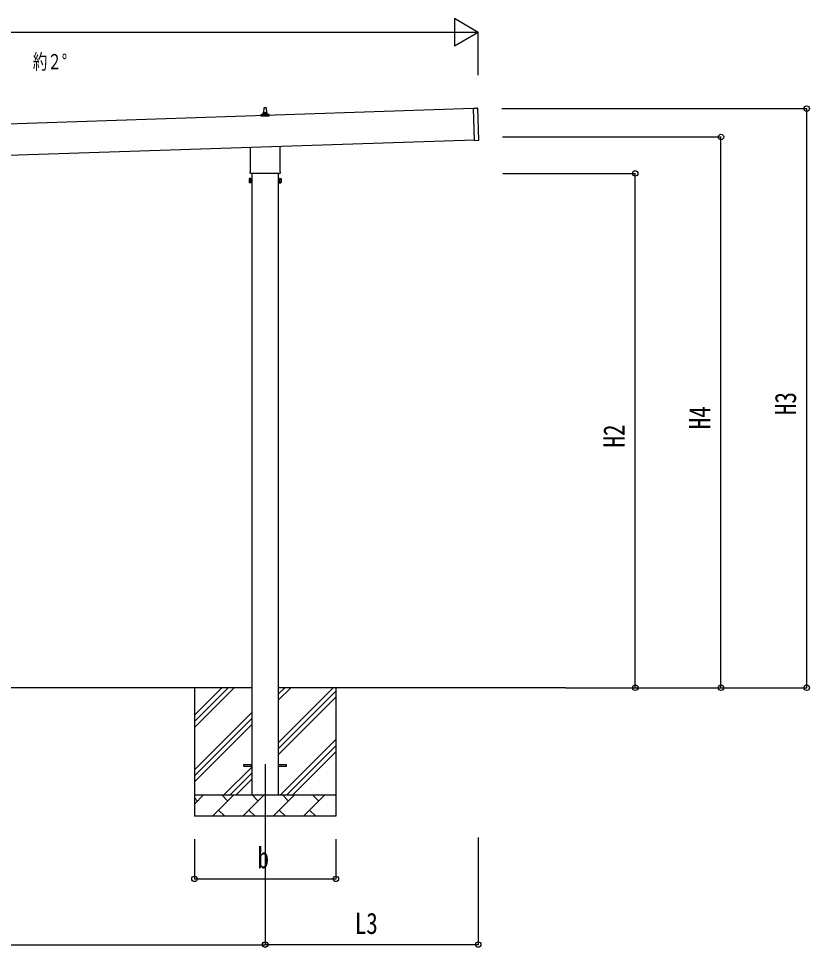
# Model space of a CAD drawing. Units: millimetres, scale not verified. Extents: x -12615 to 12615, y -8910 to 8910.
# Drawn here: x -246 to 3445, y -4278 to 56 of the extents above; entities that cross this region are included whole.
import ezdxf
from ezdxf.enums import TextEntityAlignment as Align

# ---------------------------------------------------------------- set-up
doc = ezdxf.new("R2010")
doc.units = ezdxf.units.MM
doc.header["$LTSCALE"] = 40
for name, color, linetype in [('0-2_USER1', 3, 'Continuous'), ('0-3_YKK_12', 2, 'Continuous'), ('0-4_YKK_13', 4, 'Continuous'), ('0-5_YKK_A1', 4, 'Continuous'), ('0-6_YKK_D', 6, 'Continuous')]:
    doc.layers.add(name, color=color, linetype=linetype)
doc.styles.add('ＭＳ ゴシック', font='')
doc.styles.get('ＭＳ ゴシック').set_extended_font_data('MS Gothic')

msp = doc.modelspace()

# ---------------------------------------------------------------- linework, layer by layer
at = {"layer": '0-3_YKK_12'}
msp.add_line((905.31, -3423.03), (905.31, -3923.03), dxfattribs=at)
at = {"layer": '0-4_YKK_13'}
for p, q in [((887.83, -390.92), (894.55, -389.29)), ((887.83, -390.92), (894.55, -389.29)), ((894.93, -389.1), (915.69, -389.1)), ((894.93, -389.1), (915.69, -389.1)), ((895.31, -388.32), (895.31, -384.1)), ((895.31, -388.32), (895.31, -384.1)), ((896.31, -384.1), (914.31, -384.1)), ((896.31, -384.1), (914.31, -384.1)), ((899.31, -384.1), (900.04, -360.58)), ((899.31, -384.1), (900.04, -360.58)), ((901.04, -359.6), (909.59, -359.6)), ((901.04, -359.6), (909.59, -359.6)), ((910.59, -360.58), (911.31, -384.1)), ((910.59, -360.58), (911.31, -384.1)), ((915.31, -388.32), (915.31, -384.1)), ((915.31, -388.32), (915.31, -384.1)), ((922.8, -390.92), (916.08, -389.29)), ((922.8, -390.92), (916.08, -389.29)), ((1877.27, -362.29), (1896.26, -361.66)), ((1882.27, -512.21), (1877.27, -362.29)), ((1902.22, -510.55), (1897.29, -362.63)), ((887.06, -399.6), (887.06, -391.89)), ((887.06, -399.6), (887.06, -391.89)), ((923.56, -399.6), (887.06, -399.6)), ((923.56, -399.6), (887.06, -399.6)), ((887.44, -391.1), (923.18, -391.1)), ((887.44, -391.1), (923.18, -391.1)), ((923.56, -399.6), (923.56, -391.89)), ((923.56, -399.6), (923.56, -391.89)), ((1882.27, -512.21), (1901.26, -511.58)), ((837.01, -655.19), (837.01, -544.02)), ((973.61, -539.47), (973.61, -655.19)), ((831.31, -691.86), (832.07, -690.55)), ((831.31, -691.86), (831.31, -708.86)), ((835.31, -663.96), (835.31, -658.46)), ((973.25, -667.46), (837.38, -667.46)), ((975.31, -658.46), (975.31, -663.96)), ((979.31, -691.86), (978.55, -690.55)), ((979.31, -691.86), (979.31, -708.86)), ((831.31, -708.86), (832.07, -710.18)), ((838.31, -695.46), (832.07, -695.46)), ((838.31, -705.27), (832.07, -705.27)), ((838.31, -710.18), (832.07, -710.18)), ((840.81, -709.56), (838.31, -709.56)), ((969.81, -709.56), (972.31, -709.56)), ((972.31, -695.46), (978.55, -695.46)), ((972.31, -705.27), (978.55, -705.27)), ((972.31, -710.18), (978.55, -710.18)), ((979.31, -708.86), (978.55, -710.18)), ((805.31, -3423.73), (842.81, -3423.73)), ((805.31, -3432.73), (805.31, -3423.73)), ((967.81, -3423.73), (1005.31, -3423.73)), ((1005.31, -3432.73), (1005.31, -3423.73)), ((805.31, -3432.73), (842.81, -3432.73)), ((967.81, -3432.73), (1005.31, -3432.73))]:
    msp.add_line(p, q, dxfattribs=at)
for points in [[(838.31, -710.18), (838.31, -690.55), (832.07, -690.55)], [(838.31, -709.56), (838.31, -691.16), (840.81, -691.16)], [(972.31, -709.56), (972.31, -691.16), (969.81, -691.16)], [(972.31, -710.18), (972.31, -690.55), (978.55, -690.55)]]:
    msp.add_lwpolyline(points, dxfattribs=at)
for points in [[(840.81, -710.86), (840.81, -689.86), (842.81, -689.86), (842.81, -710.86)], [(969.81, -710.86), (969.81, -689.86), (967.81, -689.86), (967.81, -710.86)]]:
    msp.add_lwpolyline(points, close=True, dxfattribs=at)
for centre, radius, start, end in [((894.31, -388.32), 1, 283.62699, 0), ((894.31, -388.32), 1, 283.62699, 0), ((899.4, -384.74), 4.13, 90, 171.17633), ((899.4, -384.74), 4.13, 90, 171.17633), ((896.31, -385.1), 1, 90, 180), ((896.31, -385.1), 1, 90, 180), ((901.04, -360.6), 1, 90, 178.60509), ((901.04, -360.6), 1, 90, 178.60509), ((908.65, -384.1), 4.83, 133.60282, 180), ((908.65, -384.1), 4.83, 133.60282, 180), ((901.98, -384.1), 4.83, 0, 46.39718), ((901.98, -384.1), 4.83, 0, 46.39718), ((909.59, -360.6), 1, 1.39491, 90), ((909.59, -360.6), 1, 1.39491, 90), ((911.23, -384.74), 4.13, 8.82367, 90), ((911.23, -384.74), 4.13, 8.82367, 90), ((914.31, -385.1), 1, 0, 90), ((914.31, -385.1), 1, 0, 90), ((916.31, -388.32), 1, 180, 256.37301), ((916.31, -388.32), 1, 180, 256.37301), ((1896.29, -362.66), 1, 1.90915, 91.90915), ((888.06, -391.89), 1, 103.62699, 180), ((888.06, -391.89), 1, 103.62699, 180), ((922.56, -391.89), 1, 0, 76.37301), ((922.56, -391.89), 1, 0, 76.37301), ((1901.22, -510.58), 1, 271.90915, 1.90915), ((835.66, -693), 4.34, 145.61575, 214.38425), ((839.31, -658.46), 4, 125.09963, 180), ((839.31, -663.96), 4, 180, 194.47751), ((839.31, -663.96), 4, 194.47751, 241.04498), ((971.31, -663.96), 4, 298.95502, 345.52249), ((971.31, -658.46), 4, 0, 54.90037), ((971.31, -663.96), 4, 345.52249, 0), ((974.97, -693), 4.34, 325.61575, 34.38425), ((847.55, -700.36), 16.24, 162.41205, 197.58795), ((835.66, -707.73), 4.34, 145.61575, 214.38425), ((963.07, -700.36), 16.24, 342.41205, 17.58795), ((974.97, -707.73), 4.34, 325.61575, 34.38425)]:
    msp.add_arc(centre, radius, start, end, dxfattribs=at)
at = {"layer": '0-5_YKK_A1'}
for p, q in [((1877.34, -364.29), (-3082.97, -529.61)), ((-3078.14, -674.52), (1882.17, -509.18)), ((842.81, -667.46), (842.81, -3566.36)), ((967.81, -3566.36), (967.81, -667.46)), ((842.81, -3066.36), (-2032.19, -3066.36)), ((575.31, -3066.36), (575.31, -3666.36)), ((575.31, -3251.42), (760.36, -3066.36)), ((575.31, -3223.13), (732.08, -3066.36)), ((575.31, -3194.85), (703.79, -3066.36)), ((2306.19, -3066.36), (967.81, -3066.36)), ((967.81, -3321.46), (1222.91, -3066.36)), ((967.81, -3123.47), (1024.92, -3066.36)), ((967.81, -3095.19), (996.64, -3066.36)), ((1235.31, -3066.36), (1235.31, -3666.36)), ((967.81, -3349.75), (1235.31, -3082.25)), ((967.81, -3378.03), (1235.31, -3110.53)), ((575.31, -3449.4), (842.81, -3181.9)), ((575.31, -3477.69), (842.81, -3210.19)), ((575.31, -3505.97), (842.81, -3238.47)), ((977.47, -3566.36), (1235.31, -3308.52)), ((1005.75, -3566.36), (1235.31, -3336.81)), ((1034.04, -3566.36), (1235.31, -3365.09)), ((712.91, -3566.36), (842.81, -3436.46)), ((741.19, -3566.36), (842.81, -3464.75)), ((769.48, -3566.36), (842.81, -3493.03)), ((575.31, -3566.36), (1235.31, -3566.36)), ((575.31, -3609.26), (618.21, -3566.36)), ((589.65, -3594.92), (575.31, -3580.58)), ((659.63, -3666.36), (759.63, -3566.36)), ((731.07, -3594.92), (702.52, -3566.36)), ((801.05, -3666.36), (901.05, -3566.36)), ((872.49, -3594.92), (843.94, -3566.36)), ((942.47, -3666.36), (1042.47, -3566.36)), ((1013.92, -3594.92), (985.36, -3566.36)), ((1083.89, -3666.36), (1183.89, -3566.36)), ((1155.34, -3594.92), (1126.78, -3566.36)), ((1232.03, -3566.36), (1235.31, -3563.08)), ((688.18, -3637.81), (716.73, -3666.36)), ((829.6, -3637.81), (858.15, -3666.36)), ((971.02, -3637.81), (999.58, -3666.36)), ((1112.44, -3637.81), (1141, -3666.36)), ((1235.31, -3666.36), (575.31, -3666.36))]:
    msp.add_line(p, q, dxfattribs=at)
at = {"layer": '0-6_YKK_D'}
for p, q in [((1899.65, -8.21), (1788.3, 56.08)), ((1788.3, 56.08), (1788.3, -72.5)), ((1771.08, -8.21), (-2971.86, -8.21)), ((1899.65, -8.21), (1676.95, -8.21)), ((1899.65, -8.21), (1788.3, -72.5)), ((1899.65, -208.21), (1899.65, -7.21)), ((2010.26, -363.74), (3433.34, -363.74)), ((3432.34, -3066.36), (3432.34, -363.74)), ((2013.53, -496.36), (3033.34, -496.36)), ((3032.34, -3066.36), (3032.34, -496.36)), ((2014.53, -666.36), (2633.34, -666.36)), ((2632.34, -3066.36), (2632.34, -666.36)), ((2307.19, -3066.36), (2633.34, -3066.36)), ((2307.19, -3066.36), (3033.34, -3066.36)), ((2707.19, -3066.36), (3433.34, -3066.36)), ((905.31, -3764.7), (905.31, -4266.3)), ((905.31, -3764.7), (905.31, -4265.7)), ((1899.65, -3764.7), (1899.65, -4265.7)), ((575.31, -3773.03), (575.31, -3959.4)), ((1235.31, -3773.03), (1235.31, -3959.4)), ((575.31, -3958.4), (1235.31, -3958.4)), ((-2094.69, -4265.3), (905.31, -4265.3)), ((905.31, -4264.7), (1899.65, -4264.7))]:
    msp.add_line(p, q, dxfattribs=at)
for centre in [(3432.34, -363.74), (3032.34, -496.36), (2632.34, -666.36), (2632.34, -3066.36), (3032.34, -3066.36), (3432.34, -3066.36), (575.31, -3958.4), (1235.31, -3958.4), (905.31, -4264.7), (905.31, -4265.3), (1899.65, -4264.7)]:
    msp.add_circle(centre, 12.75, dxfattribs=at)

# ---------------------------------------------------------------- texts
at = {"layer": '0-2_USER1', "style": 'ＭＳ ゴシック', "width": 0.7}
msp.add_text('約２°', height=70.7, dxfattribs=at).set_placement((-178.71, -201.31), align=Align.BOTTOM_LEFT)
at = {"layer": '0-6_YKK_D', "style": 'ＭＳ ゴシック', "width": 0.8}
for s, p in [('H3', (3412.34, -1794.25)), ('H4', (3012.34, -1860.56)), ('H2', (2612.34, -1945.56))]:
    msp.add_text(s, height=98.97, rotation=90, dxfattribs=at).set_placement(p, align=Align.BOTTOM_LEFT)
for s, p in [('b', (869.31, -3938.4)), ('L3', (1323.28, -4244.7))]:
    msp.add_text(s, height=98.97, dxfattribs=at).set_placement(p, align=Align.BOTTOM_LEFT)

doc.saveas('drawing.dxf')
